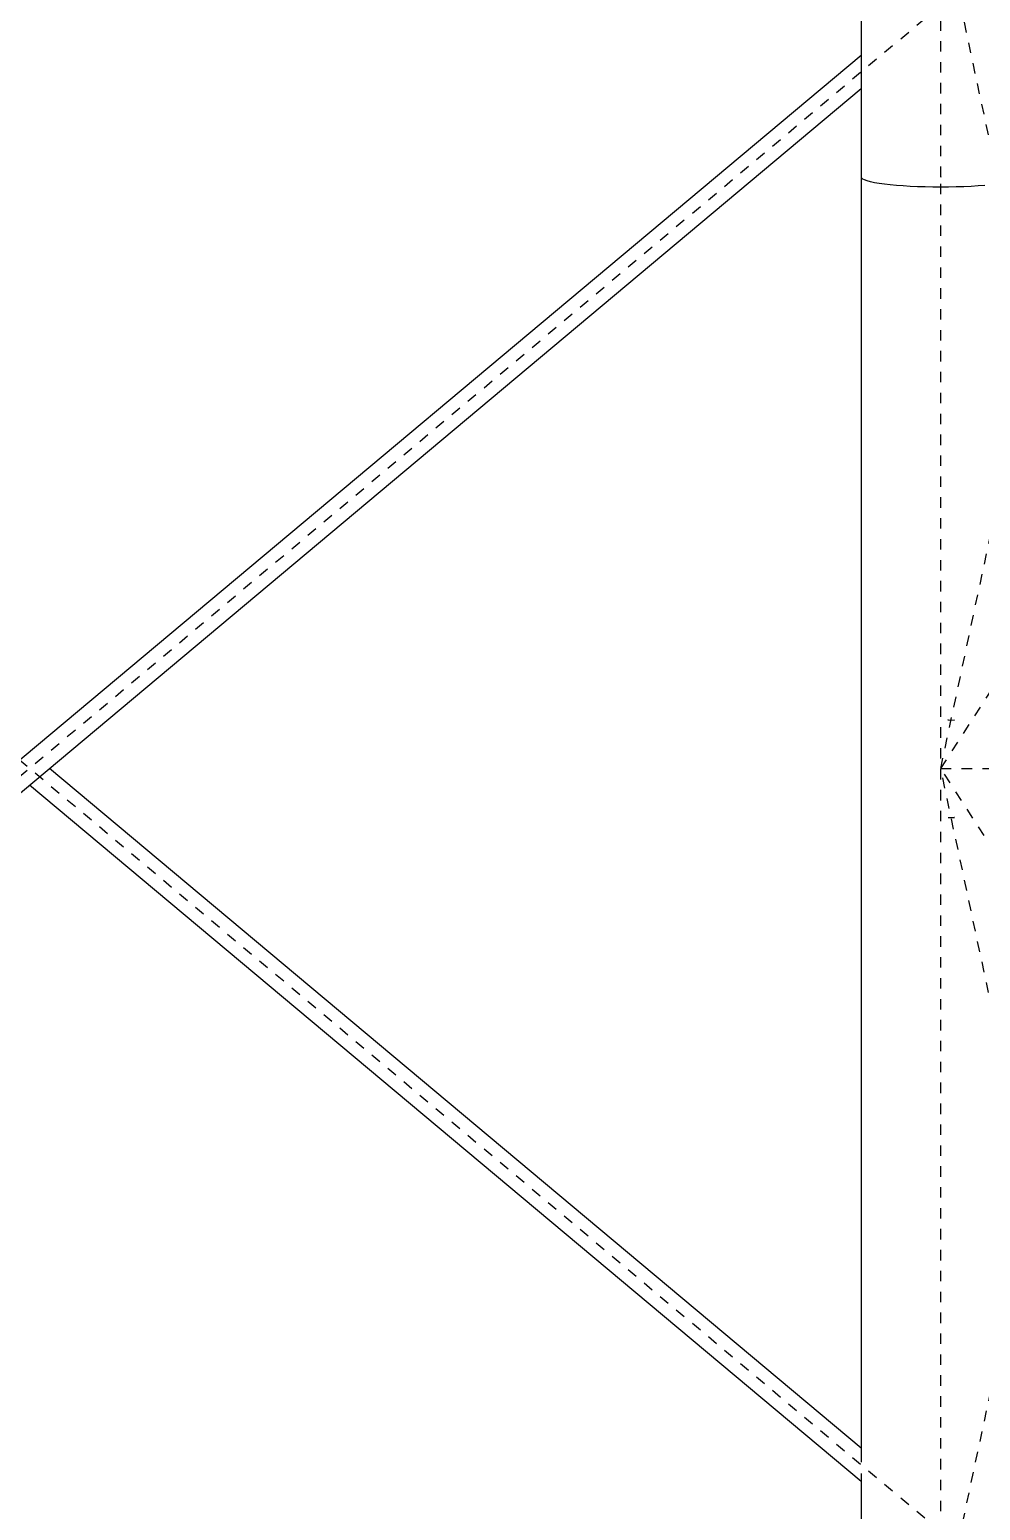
# Model space of a CAD drawing. Header units: millimetres. Extents: x 149919 to 150445, y 136651 to 136866.
# Drawn here: x 150251.5 to 150260.59, y 136710.48 to 136724.64 of the extents above; entities that cross this region are included whole.
import ezdxf

# ---------------------------------------------------------------- set-up
doc = ezdxf.new("R2010")
doc.units = ezdxf.units.MM
doc.header["$LTSCALE"] = 0.25
doc.linetypes.add('CENTER', pattern=[50.8, 31.75, -6.35, 6.35, -6.35])
doc.linetypes.add('XKITLINE00', pattern=[0])

# ---------------------------------------------------------------- blocks, each defined once
blk = doc.blocks.new('çatıı')
at = {"color": 8, "linetype": 'XKITLINE00'}
for p, q in [((11763.8, 8951), (11763.8, 7286.2)), ((11763.8, 7402.4), (10108.2, 6016.1)), ((11763.8, 7370.6), (10139.6, 6010.6)), ((11763.8, 7286.2), (11764.2, 7285.3)), ((11763.8, 7286.2), (11764.2, 7285.3)), ((11763.8, 7286.2), (11763.8, 6056.7)), ((11765.3, 7284.3), (11764.2, 7285.3)), ((11765.3, 7284.3), (11764.2, 7285.3)), ((11767.1, 7283.4), (11765.3, 7284.3)), ((11769.6, 7282.5), (11767.1, 7283.4)), ((11772.8, 7281.7), (11769.6, 7282.5)), ((11776.6, 7280.8), (11772.8, 7281.7)), ((11781.1, 7280.1), (11776.6, 7280.8)), ((11786.1, 7279.4), (11781.1, 7280.1)), ((11791.7, 7278.7), (11786.1, 7279.4)), ((11797.7, 7278.2), (11791.7, 7278.7)), ((11804.1, 7277.7), (11797.7, 7278.2)), ((11810.8, 7277.3), (11804.1, 7277.7)), ((11817.9, 7276.9), (11810.8, 7277.3)), ((11825.1, 7276.7), (11817.9, 7276.9)), ((11832.5, 7276.6), (11825.1, 7276.7)), ((11840, 7276.5), (11832.5, 7276.6)), ((11847.5, 7276.6), (11840, 7276.5)), ((11854.9, 7276.7), (11847.5, 7276.6)), ((11862.1, 7276.9), (11854.9, 7276.7)), ((11869.2, 7277.3), (11862.1, 7276.9)), ((11875.9, 7277.7), (11869.2, 7277.3)), ((11882.3, 7278.2), (11875.9, 7277.7)), ((11763.8, 6070), (10987.2, 6720.3)), ((11763.8, 6038.2), (10968.2, 6704.4)), ((11763.8, 6045.9), (11763.8, 5754.4))]:
    blk.add_line(p, q, dxfattribs=at)
at = {"color": 8, "linetype": 'CENTER'}
for p, q in [((11840, 7286.2), (11840, 8951)), ((12015, 6720.3), (11840, 7540.3)), ((11840, 6720.3), (12370, 7540.3)), ((11840, 5990.3), (10096.4, 7450.3)), ((11840, 7450.3), (10096.4, 5990.3)), ((11840, 5629.8), (11840, 7286.2)), ((11840, 6720.3), (11927.5, 7130.3)), ((11846.9, 6766.8), (11852.9, 6766.7)), ((11840, 5900.3), (12015, 6720.3)), ((11927.5, 6310.3), (11840, 6720.3)), ((12370, 5900.3), (11840, 6720.3)), ((11840, 6720.3), (12370, 6720.3)), ((11847, 6673.5), (11853, 6673.4))]:
    blk.add_line(p, q, dxfattribs=at)
at = {"color": 8, "linetype": 'XKITLINE00'}
for centre in [(11840, 7286.2), (11840, 7286.2), (11846.9, 6766.8), (11852.9, 6766.7), (11840, 6720.3), (11840, 6720.3), (11840, 6720.3), (11840, 6720.3), (11840, 6720.3), (11847, 6673.5), (11853, 6673.4)]:
    blk.add_circle(centre, 0.05, dxfattribs=at)

msp = doc.modelspace()

# ---------------------------------------------------------------- block references
at = {"xscale": 0.009999943142843078, "yscale": 0.009999943142843078, "zscale": 0.009999943142843078}
msp.add_blockref('çatıı', (150141.814, 136650.373), dxfattribs=at)

doc.saveas('drawing.dxf')
